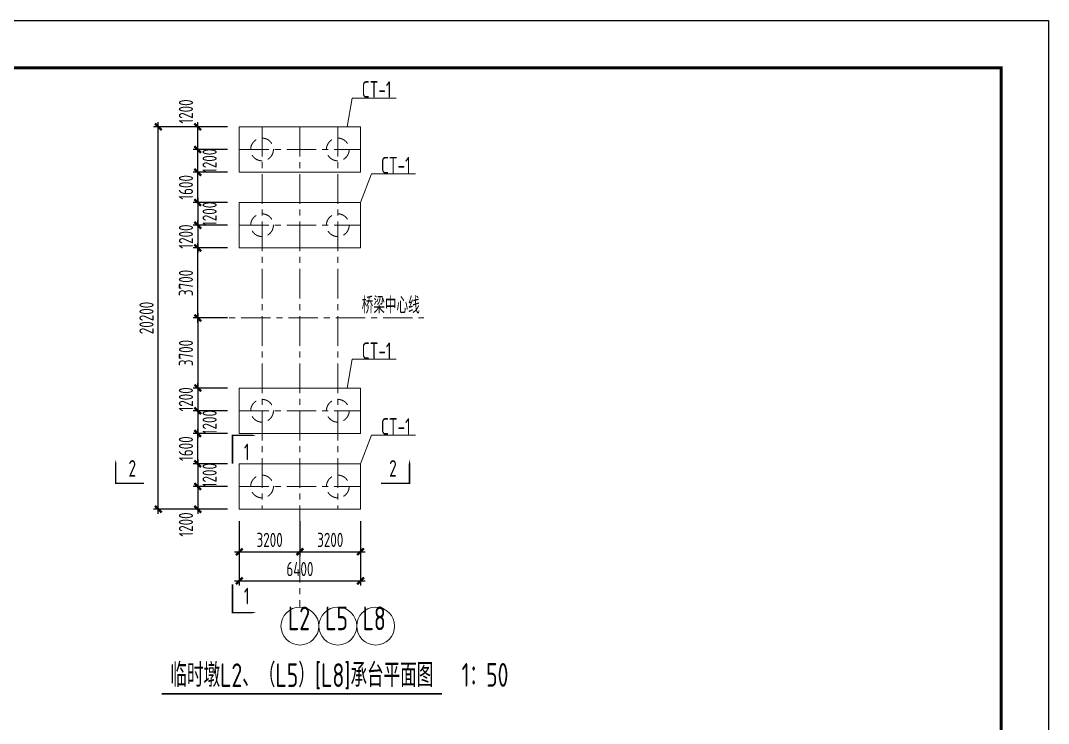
# Model space of a CAD drawing. Extents: x -2876908 to 633791, y -1383861 to 872234.
# Drawn here: x -741128 to -632582, y -153616 to -79366 of the extents above; entities that cross this region are included whole.
import ezdxf
from ezdxf.enums import TextEntityAlignment as Align

# ---------------------------------------------------------------- set-up
doc = ezdxf.new("R2010")
doc.units = 0
doc.header["$LTSCALE"] = 5
doc.header["$MEASUREMENT"] = 0
doc.linetypes.add('CENTER', pattern=[2, 1.25, -0.25, 0.25, -0.25])
doc.linetypes.add('DASHED', pattern=[0.75, 0.5, -0.25])
doc.layers.get('0').update_dxf_attribs({"linetype": 'CONTINUOUS', "lineweight": 25})
doc.layers.get('DEFPOINTS').update_dxf_attribs({"color": 35, "linetype": 'CONTINUOUS', "lineweight": 13})
for name, color, linetype, lineweight in [('1粗实线', 1, 'CONTINUOUS', 30), ('3中心线', 6, 'CENTER', 18), ('4虚线', 2, 'DASHED', 18), ('5标注', 3, 'CONTINUOUS', 15), ('6文本', 7, 'CONTINUOUS', 15), ('8轮廓线', 4, 'CONTINUOUS', 15), ('DIM', 3, 'CONTINUOUS', 0), ('HFZT', 5, 'CONTINUOUS', 15)]:
    doc.layers.add(name, color=color, linetype=linetype, lineweight=lineweight)
doc.layers.add('M_Dim', color=3, linetype='CONTINUOUS')
doc.styles.add('TSSD_Dimension', font='tssdeng.shx', dxfattribs={"width": 0.7, "bigfont": 'hztxt.shx'})
doc.styles.add('TSSD_NORM', font='tssdeng.shx', dxfattribs={"width": 0.7, "bigfont": 'hztxt.shx'})
doc.dimstyles.new('TSSD_100_100', dxfattribs={"dimtxt": 300, "dimasz": 100, "dimexe": 100, "dimexo": 250, "dimgap": 100, "dimtad": 1, "dimdec": 0, "dimzin": 0, "dimdsep": 46, "dimtxsty": 'TSSD_Dimension', "dimblk": 'ARCHTICK', "dimblk1": 'ARCHTICK', "dimblk2": 'ARCHTICK', "dimcen": 0, "dimdle": 100, "dimclrt": 7, "dimadec": 0, "dimazin": 0, "dimtfac": 1, "dimtdec": 0, "dimtix": 1, "dimtmove": 2, "dimatfit": 3, "dimfxl": 1, "dimtolj": 1, "dimtzin": 0, "dimarcsym": 0})

# ---------------------------------------------------------------- blocks, each defined once
blk = doc.blocks.new('施工设计图框')
at = {"color": 7, "linetype": 'Continuous'}
blk.add_lwpolyline([(-395.5, -13.5), (-395.5, 283.5), (24.5, 283.5), (24.5, -13.5), (-395.5, -13.5)], dxfattribs=at)
at = {"layer": '1粗实线', "color": 7, "linetype": 'Continuous', "const_width": 0.6}
blk.add_lwpolyline([(-370.5, -3.5), (-370.5, 273.5), (14.5, 273.5), (14.5, -3.5), (-370.5, -3.5)], dxfattribs=at)
at = {"layer": 'HFZT', "color": 2, "style": 'TSSD_NORM', "width": 0.7}
for tag, height, p in [('比例尺', 2.5, (7.25, 17.5)), ('图号', 2.5, (-20.49, 3.5)), ('日期', 2.5, (7.25, 3.5)), ('图名', 4, (-76.24, 0.75))]:
    blk.add_attdef(tag, text='', height=height, dxfattribs=at).set_placement(p, align=Align.MIDDLE)
blk = doc.blocks.new('_ArchTick')
at = {"color": 0, "linetype": 'ByBlock', "const_width": 0.5}
blk.add_lwpolyline([(-0.71, -0.71), (0.71, 0.71)], dxfattribs=at)
blk = doc.blocks.new('*D219')
at = {"layer": 'DEFPOINTS', "color": 0, "transparency": 16777216}
for p in [(-722416, -122985), (-718026, -122985), (-718026, -126185)]:
    blk.add_point(p, dxfattribs=at)
at = {"layer": 'DIM', "color": 0, "lineweight": -2, "transparency": 16777216}
for p, q in [((-722416, -122985), (-722416, -122485)), ((-719276, -122985), (-722916, -122985)), ((-722416, -126185), (-722416, -122985)), ((-719276, -126185), (-722916, -126185)), ((-722416, -126185), (-722416, -126685))]:
    blk.add_line(p, q, dxfattribs=at)
at = {"layer": 'DIM', "color": 0, "lineweight": -2, "transparency": 16777216, "xscale": 500, "yscale": 500, "zscale": 500}
for p, rotation in [((-722416, -122985), 270), ((-722416, -126185), 90)]:
    blk.add_blockref('_ArchTick', p, dxfattribs=dict(at, rotation=rotation))
at = {"layer": 'DIM', "color": 7, "transparency": 16777216, "insert": (-723666, -124585), "char_height": 1500, "attachment_point": 5, "rotation": 90, "style": 'TSSD_Dimension'}
blk.add_mtext('\\A1;1600', dxfattribs=at)
blk = doc.blocks.new('*D220')
at = {"layer": 'DEFPOINTS', "color": 0, "transparency": 16777216}
for p in [(-722416, -103385), (-718026, -103385), (-718026, -110785)]:
    blk.add_point(p, dxfattribs=at)
at = {"layer": 'DIM', "color": 0, "lineweight": -2, "transparency": 16777216}
for p, q in [((-722416, -111285), (-722416, -102885)), ((-719276, -103385), (-722916, -103385)), ((-719276, -110785), (-722916, -110785))]:
    blk.add_line(p, q, dxfattribs=at)
at = {"layer": 'DIM', "color": 0, "lineweight": -2, "transparency": 16777216, "xscale": 500, "yscale": 500, "zscale": 500}
for p, rotation in [((-722416, -103385), 90), ((-722416, -110785), 270)]:
    blk.add_blockref('_ArchTick', p, dxfattribs=dict(at, rotation=rotation))
at = {"layer": 'DIM', "color": 7, "transparency": 16777216, "insert": (-723666, -107085), "char_height": 1500, "attachment_point": 5, "rotation": 90, "style": 'TSSD_Dimension'}
blk.add_mtext('\\A1;3700', dxfattribs=at)
blk = doc.blocks.new('*D221')
at = {"layer": 'DEFPOINTS', "color": 0, "transparency": 16777216}
for p in [(-722416, -95385), (-718026, -95385), (-718026, -98585)]:
    blk.add_point(p, dxfattribs=at)
at = {"layer": 'DIM', "color": 0, "lineweight": -2, "transparency": 16777216}
for p, q in [((-719276, -95385), (-722916, -95385)), ((-722416, -95385), (-722416, -94885)), ((-722416, -98585), (-722416, -95385)), ((-719276, -98585), (-722916, -98585)), ((-722416, -98585), (-722416, -99085))]:
    blk.add_line(p, q, dxfattribs=at)
at = {"layer": 'DIM', "color": 0, "lineweight": -2, "transparency": 16777216, "xscale": 500, "yscale": 500, "zscale": 500}
for p, rotation in [((-722416, -95385), 270), ((-722416, -98585), 90)]:
    blk.add_blockref('_ArchTick', p, dxfattribs=dict(at, rotation=rotation))
at = {"layer": 'DIM', "color": 7, "transparency": 16777216, "insert": (-723666, -96985), "char_height": 1500, "attachment_point": 5, "rotation": 90, "style": 'TSSD_Dimension'}
blk.add_mtext('\\A1;1600', dxfattribs=at)
blk = doc.blocks.new('*D222')
at = {"layer": 'DEFPOINTS', "color": 0, "transparency": 16777216}
for p in [(-718026, -130985), (-711626, -130985), (-711626, -135477)]:
    blk.add_point(p, dxfattribs=at)
at = {"layer": 'DIM', "color": 0, "lineweight": -2, "transparency": 16777216}
for p, q in [((-718026, -132235), (-718026, -135977)), ((-711626, -132235), (-711626, -135977)), ((-718526, -135477), (-711126, -135477))]:
    blk.add_line(p, q, dxfattribs=at)
at = {"layer": 'DIM', "color": 0, "lineweight": -2, "transparency": 16777216, "xscale": 500, "yscale": 500, "zscale": 500, "rotation": 180}
blk.add_blockref('_ArchTick', (-718026, -135477), dxfattribs=at)
at = {"layer": 'DIM', "color": 0, "lineweight": -2, "transparency": 16777216, "xscale": 500, "yscale": 500, "zscale": 500}
blk.add_blockref('_ArchTick', (-711626, -135477), dxfattribs=at)
at = {"layer": 'DIM', "color": 7, "transparency": 16777216, "insert": (-714826, -134227), "char_height": 1500, "attachment_point": 5, "style": 'TSSD_Dimension'}
blk.add_mtext('\\A1;3200', dxfattribs=at)
blk = doc.blocks.new('*D223')
at = {"layer": 'DEFPOINTS', "color": 0, "transparency": 16777216}
for p in [(-711626, -130985), (-705226, -130985), (-705226, -135477)]:
    blk.add_point(p, dxfattribs=at)
at = {"layer": 'DIM', "color": 0, "lineweight": -2, "transparency": 16777216}
for p, q in [((-711626, -132235), (-711626, -135977)), ((-705226, -132235), (-705226, -135977)), ((-712126, -135477), (-704726, -135477))]:
    blk.add_line(p, q, dxfattribs=at)
at = {"layer": 'DIM', "color": 0, "lineweight": -2, "transparency": 16777216, "xscale": 500, "yscale": 500, "zscale": 500, "rotation": 180}
blk.add_blockref('_ArchTick', (-711626, -135477), dxfattribs=at)
at = {"layer": 'DIM', "color": 0, "lineweight": -2, "transparency": 16777216, "xscale": 500, "yscale": 500, "zscale": 500}
blk.add_blockref('_ArchTick', (-705226, -135477), dxfattribs=at)
at = {"layer": 'DIM', "color": 7, "transparency": 16777216, "insert": (-708426, -134227), "char_height": 1500, "attachment_point": 5, "style": 'TSSD_Dimension'}
blk.add_mtext('\\A1;3200', dxfattribs=at)
blk = doc.blocks.new('*D225')
at = {"layer": 'DEFPOINTS', "color": 0, "transparency": 16777216}
for p in [(-718026, -130985), (-705226, -130985), (-705226, -138554)]:
    blk.add_point(p, dxfattribs=at)
at = {"layer": 'DIM', "color": 0, "lineweight": -2, "transparency": 16777216}
for p, q in [((-718026, -132235), (-718026, -139054)), ((-705226, -132235), (-705226, -139054)), ((-718526, -138554), (-704726, -138554))]:
    blk.add_line(p, q, dxfattribs=at)
at = {"layer": 'DIM', "color": 0, "lineweight": -2, "transparency": 16777216, "xscale": 500, "yscale": 500, "zscale": 500, "rotation": 180}
blk.add_blockref('_ArchTick', (-718026, -138554), dxfattribs=at)
at = {"layer": 'DIM', "color": 0, "lineweight": -2, "transparency": 16777216, "xscale": 500, "yscale": 500, "zscale": 500}
blk.add_blockref('_ArchTick', (-705226, -138554), dxfattribs=at)
at = {"layer": 'DIM', "color": 7, "transparency": 16777216, "insert": (-711626, -137304), "char_height": 1500, "attachment_point": 5, "style": 'TSSD_Dimension'}
blk.add_mtext('\\A1;6400', dxfattribs=at)
blk = doc.blocks.new('*D227')
at = {"layer": 'DEFPOINTS', "color": 0, "transparency": 16777216}
for p in [(-718026, -110785), (-722416, -118185), (-718026, -118185)]:
    blk.add_point(p, dxfattribs=at)
at = {"layer": 'DIM', "color": 0, "lineweight": -2, "transparency": 16777216}
for p, q in [((-722416, -110285), (-722416, -118685)), ((-719276, -110785), (-722916, -110785)), ((-719276, -118185), (-722916, -118185))]:
    blk.add_line(p, q, dxfattribs=at)
at = {"layer": 'DIM', "color": 0, "lineweight": -2, "transparency": 16777216, "xscale": 500, "yscale": 500, "zscale": 500}
for p, rotation in [((-722416, -110785), 90), ((-722416, -118185), 270)]:
    blk.add_blockref('_ArchTick', p, dxfattribs=dict(at, rotation=rotation))
at = {"layer": 'DIM', "color": 7, "transparency": 16777216, "insert": (-723666, -114485), "char_height": 1500, "attachment_point": 5, "rotation": 90, "style": 'TSSD_Dimension'}
blk.add_mtext('\\A1;3700', dxfattribs=at)
blk = doc.blocks.new('*D228')
at = {"layer": 'DEFPOINTS', "color": 0, "transparency": 16777216}
for p in [(-718026, -118185), (-722416, -120585), (-718026, -120585)]:
    blk.add_point(p, dxfattribs=at)
at = {"layer": 'DIM', "color": 0, "lineweight": -2, "transparency": 16777216}
for p, q in [((-719276, -118185), (-722916, -118185)), ((-722416, -118185), (-722416, -117685)), ((-722416, -118185), (-722416, -120585)), ((-719276, -120585), (-722916, -120585)), ((-722416, -120585), (-722416, -121085))]:
    blk.add_line(p, q, dxfattribs=at)
at = {"layer": 'DIM', "color": 0, "lineweight": -2, "transparency": 16777216, "xscale": 500, "yscale": 500, "zscale": 500}
for p, rotation in [((-722416, -118185), 270), ((-722416, -120585), 90)]:
    blk.add_blockref('_ArchTick', p, dxfattribs=dict(at, rotation=rotation))
at = {"layer": 'DIM', "color": 7, "transparency": 16777216, "insert": (-723666, -119385), "char_height": 1500, "attachment_point": 5, "rotation": 90, "style": 'TSSD_Dimension'}
blk.add_mtext('\\A1;1200', dxfattribs=at)
blk = doc.blocks.new('*D229')
at = {"layer": 'DEFPOINTS', "color": 0, "transparency": 16777216}
for p in [(-718026, -120585), (-722416, -122985), (-718026, -122985)]:
    blk.add_point(p, dxfattribs=at)
at = {"layer": 'DIM', "color": 0, "lineweight": -2, "transparency": 16777216}
for p, q in [((-722416, -120085), (-722416, -123485)), ((-719276, -120585), (-722916, -120585)), ((-719276, -122985), (-722916, -122985))]:
    blk.add_line(p, q, dxfattribs=at)
at = {"layer": 'DIM', "color": 0, "lineweight": -2, "transparency": 16777216, "xscale": 500, "yscale": 500, "zscale": 500}
for p, rotation in [((-722416, -120585), 90), ((-722416, -122985), 270)]:
    blk.add_blockref('_ArchTick', p, dxfattribs=dict(at, rotation=rotation))
at = {"layer": 'DIM', "color": 7, "transparency": 16777216, "insert": (-721166, -121785), "char_height": 1500, "attachment_point": 5, "rotation": 90, "style": 'TSSD_Dimension'}
blk.add_mtext('\\A1;1200', dxfattribs=at)
blk = doc.blocks.new('*D230')
at = {"layer": 'DEFPOINTS', "color": 0, "transparency": 16777216}
for p in [(-718026, -126185), (-722416, -128585), (-718026, -128585)]:
    blk.add_point(p, dxfattribs=at)
at = {"layer": 'DIM', "color": 0, "lineweight": -2, "transparency": 16777216}
for p, q in [((-722416, -125685), (-722416, -129085)), ((-719276, -126185), (-722916, -126185)), ((-719276, -128585), (-722916, -128585))]:
    blk.add_line(p, q, dxfattribs=at)
at = {"layer": 'DIM', "color": 0, "lineweight": -2, "transparency": 16777216, "xscale": 500, "yscale": 500, "zscale": 500}
for p, rotation in [((-722416, -126185), 90), ((-722416, -128585), 270)]:
    blk.add_blockref('_ArchTick', p, dxfattribs=dict(at, rotation=rotation))
at = {"layer": 'DIM', "color": 7, "transparency": 16777216, "insert": (-721166, -127385), "char_height": 1500, "attachment_point": 5, "rotation": 90, "style": 'TSSD_Dimension'}
blk.add_mtext('\\A1;1200', dxfattribs=at)
blk = doc.blocks.new('*D231')
at = {"layer": 'DEFPOINTS', "color": 0, "transparency": 16777216}
for p in [(-718026, -128585), (-722416, -130985), (-718026, -130985)]:
    blk.add_point(p, dxfattribs=at)
at = {"layer": 'DIM', "color": 0, "lineweight": -2, "transparency": 16777216}
for p, q in [((-719276, -128585), (-722916, -128585)), ((-722416, -128085), (-722416, -131485)), ((-719276, -130985), (-722916, -130985))]:
    blk.add_line(p, q, dxfattribs=at)
at = {"layer": 'DIM', "color": 0, "lineweight": -2, "transparency": 16777216, "xscale": 500, "yscale": 500, "zscale": 500}
for p, rotation in [((-722416, -128585), 90), ((-722416, -130985), 270)]:
    blk.add_blockref('_ArchTick', p, dxfattribs=dict(at, rotation=rotation))
at = {"layer": 'DIM', "color": 7, "transparency": 16777216, "insert": (-723666, -132599), "char_height": 1500, "attachment_point": 5, "rotation": 90, "style": 'TSSD_Dimension'}
blk.add_mtext('\\A1;1200', dxfattribs=at)
blk = doc.blocks.new('*D232')
at = {"layer": 'DEFPOINTS', "color": 0, "transparency": 16777216}
for p in [(-718026, -100985), (-722416, -103385), (-718026, -103385)]:
    blk.add_point(p, dxfattribs=at)
at = {"layer": 'DIM', "color": 0, "lineweight": -2, "transparency": 16777216}
for p, q in [((-722416, -100985), (-722416, -100485)), ((-719276, -100985), (-722916, -100985)), ((-722416, -100985), (-722416, -103385)), ((-719276, -103385), (-722916, -103385)), ((-722416, -103385), (-722416, -103885))]:
    blk.add_line(p, q, dxfattribs=at)
at = {"layer": 'DIM', "color": 0, "lineweight": -2, "transparency": 16777216, "xscale": 500, "yscale": 500, "zscale": 500}
for p, rotation in [((-722416, -100985), 270), ((-722416, -103385), 90)]:
    blk.add_blockref('_ArchTick', p, dxfattribs=dict(at, rotation=rotation))
at = {"layer": 'DIM', "color": 7, "transparency": 16777216, "insert": (-723666, -102185), "char_height": 1500, "attachment_point": 5, "rotation": 90, "style": 'TSSD_Dimension'}
blk.add_mtext('\\A1;1200', dxfattribs=at)
blk = doc.blocks.new('*D233')
at = {"layer": 'DEFPOINTS', "color": 0, "transparency": 16777216}
for p in [(-718026, -98585), (-722416, -100985), (-718026, -100985)]:
    blk.add_point(p, dxfattribs=at)
at = {"layer": 'DIM', "color": 0, "lineweight": -2, "transparency": 16777216}
for p, q in [((-719276, -98585), (-722916, -98585)), ((-722416, -98085), (-722416, -101485)), ((-719276, -100985), (-722916, -100985))]:
    blk.add_line(p, q, dxfattribs=at)
at = {"layer": 'DIM', "color": 0, "lineweight": -2, "transparency": 16777216, "xscale": 500, "yscale": 500, "zscale": 500}
for p, rotation in [((-722416, -98585), 90), ((-722416, -100985), 270)]:
    blk.add_blockref('_ArchTick', p, dxfattribs=dict(at, rotation=rotation))
at = {"layer": 'DIM', "color": 7, "transparency": 16777216, "insert": (-721166, -99785), "char_height": 1500, "attachment_point": 5, "rotation": 90, "style": 'TSSD_Dimension'}
blk.add_mtext('\\A1;1200', dxfattribs=at)
blk = doc.blocks.new('*D234')
at = {"layer": 'DEFPOINTS', "color": 0, "transparency": 16777216}
for p in [(-722416, -92985), (-718026, -92985), (-718026, -95385)]:
    blk.add_point(p, dxfattribs=at)
at = {"layer": 'DIM', "color": 0, "lineweight": -2, "transparency": 16777216}
for p, q in [((-719276, -92985), (-722916, -92985)), ((-722416, -95885), (-722416, -92485)), ((-719276, -95385), (-722916, -95385))]:
    blk.add_line(p, q, dxfattribs=at)
at = {"layer": 'DIM', "color": 0, "lineweight": -2, "transparency": 16777216, "xscale": 500, "yscale": 500, "zscale": 500}
for p, rotation in [((-722416, -92985), 90), ((-722416, -95385), 270)]:
    blk.add_blockref('_ArchTick', p, dxfattribs=dict(at, rotation=rotation))
at = {"layer": 'DIM', "color": 7, "transparency": 16777216, "insert": (-721166, -94185), "char_height": 1500, "attachment_point": 5, "rotation": 90, "style": 'TSSD_Dimension'}
blk.add_mtext('\\A1;1200', dxfattribs=at)
blk = doc.blocks.new('*D235')
at = {"layer": 'DEFPOINTS', "color": 0, "transparency": 16777216}
for p in [(-722416, -90585), (-718026, -90585), (-718026, -92985)]:
    blk.add_point(p, dxfattribs=at)
at = {"layer": 'DIM', "color": 0, "lineweight": -2, "transparency": 16777216}
for p, q in [((-722416, -93485), (-722416, -90085)), ((-719276, -90585), (-722916, -90585)), ((-719276, -92985), (-722916, -92985))]:
    blk.add_line(p, q, dxfattribs=at)
at = {"layer": 'DIM', "color": 0, "lineweight": -2, "transparency": 16777216, "xscale": 500, "yscale": 500, "zscale": 500}
for p, rotation in [((-722416, -90585), 90), ((-722416, -92985), 270)]:
    blk.add_blockref('_ArchTick', p, dxfattribs=dict(at, rotation=rotation))
at = {"layer": 'DIM', "color": 7, "transparency": 16777216, "insert": (-723666, -88972), "char_height": 1500, "attachment_point": 5, "rotation": 90, "style": 'TSSD_Dimension'}
blk.add_mtext('\\A1;1200', dxfattribs=at)
blk = doc.blocks.new('*D236')
at = {"layer": 'DEFPOINTS', "color": 0, "transparency": 16777216}
for p in [(-726579, -90585), (-718026, -90585), (-718026, -130985)]:
    blk.add_point(p, dxfattribs=at)
at = {"layer": 'DIM', "color": 0, "lineweight": -2, "transparency": 16777216}
for p, q in [((-726579, -131485), (-726579, -90085)), ((-719276, -90585), (-727079, -90585)), ((-719276, -130985), (-727079, -130985))]:
    blk.add_line(p, q, dxfattribs=at)
at = {"layer": 'DIM', "color": 0, "lineweight": -2, "transparency": 16777216, "xscale": 500, "yscale": 500, "zscale": 500}
for p, rotation in [((-726579, -90585), 90), ((-726579, -130985), 270)]:
    blk.add_blockref('_ArchTick', p, dxfattribs=dict(at, rotation=rotation))
at = {"layer": 'DIM', "color": 7, "transparency": 16777216, "insert": (-727829, -110785), "char_height": 1500, "attachment_point": 5, "rotation": 90, "style": 'TSSD_Dimension'}
blk.add_mtext('\\A1;20200', dxfattribs=at)

msp = doc.modelspace()

# ---------------------------------------------------------------- linework, layer by layer
at = {"layer": '3中心线', "ltscale": 500}
for p, q in [((-715626.163, -90585.335), (-715626.163, -130985.335)), ((-711626.163, -90585.335), (-711626.163, -141330.218)), ((-707626.163, -90585.335), (-707626.163, -130985.335)), ((-718026.163, -92985.335), (-705226.163, -92985.335)), ((-718026.163, -100985.335), (-705226.163, -100985.335)), ((-722848.349, -110785.335), (-698523.923, -110785.335)), ((-718026.163, -120585.335), (-705226.163, -120585.335)), ((-718026.163, -128585.335), (-705226.163, -128585.335))]:
    msp.add_line(p, q, dxfattribs=at)
at = {"layer": '4虚线', "ltscale": 500}
for centre in [(-715626.163, -92985.335), (-707626.163, -92985.335), (-715626.163, -100985.335), (-707626.163, -100985.335), (-715626.163, -120585.335), (-707626.163, -120585.335), (-715626.163, -128585.335), (-707626.163, -128585.335)]:
    msp.add_circle(centre, 1200, dxfattribs=at)
at = {"layer": '5标注'}
for p, q in [((-706654.36, -90585.335), (-706095.028, -87550.482)), ((-706095.028, -87550.482), (-701456.31, -87550.482)), ((-705226.163, -98585.335), (-704072.127, -95550.482)), ((-704072.127, -95550.482), (-699433.409, -95550.482)), ((-706654.36, -118185.335), (-706095.028, -115150.482)), ((-706095.028, -115150.482), (-701456.31, -115150.482)), ((-705226.163, -126185.335), (-704072.127, -123150.482)), ((-704072.127, -123150.482), (-699433.409, -123150.482))]:
    msp.add_line(p, q, dxfattribs=at)
at = {"layer": '5标注', "flags": 128}
for points in [[(-718746.488, -126185.335, 150, 150, 0), (-718746.488, -123185.335, 150, 150, 0), (-717246.488, -123185.335, 350, 0, 0), (-716246.488, -123185.335, 0, 0, 0)], [(-728079.117, -128241.223, 150, 150, 0), (-731079.117, -128241.223, 150, 150, 0), (-731079.117, -126741.223, 350, 0, 0), (-731079.117, -125741.223, 0, 0, 0)], [(-703050.951, -128241.223, 150, 150, 0), (-700050.951, -128241.223, 150, 150, 0), (-700050.951, -126741.223, 350, 0, 0), (-700050.951, -125741.223, 0, 0, 0)], [(-718746.488, -138907.993, 150, 150, 0), (-718746.488, -141907.993, 150, 150, 0), (-717246.488, -141907.993, 350, 0, 0), (-716246.488, -141907.993, 0, 0, 0)]]:
    msp.add_lwpolyline(points, format="xyseb", dxfattribs=at)
at = {"layer": '5标注'}
for centre in [(-711626.163, -143330.218), (-707626.163, -143330.218), (-703626.163, -143330.218)]:
    msp.add_circle(centre, 2000, dxfattribs=at)
at = {"layer": '8轮廓线'}
for points in [[(-718026.163, -95385.335), (-718026.163, -90585.335), (-705226.163, -90585.335), (-705226.163, -95385.335)], [(-718026.163, -103385.335), (-718026.163, -98585.335), (-705226.163, -98585.335), (-705226.163, -103385.335)], [(-718026.163, -122985.335), (-718026.163, -118185.335), (-705226.163, -118185.335), (-705226.163, -122985.335)], [(-718026.163, -130985.335), (-718026.163, -126185.335), (-705226.163, -126185.335), (-705226.163, -130985.335)]]:
    msp.add_lwpolyline(points, close=True, dxfattribs=at)
at = {"layer": 'M_Dim'}
msp.add_lwpolyline([(-726211.37, -150487.292, 200, 200, 0), (-696636.451, -150487.292, 200, 200, 0)], format="xyseb", dxfattribs=at)

# ---------------------------------------------------------------- block references
at = {"xscale": 500, "yscale": 500, "zscale": 500}
msp.add_blockref('施工设计图框', (-644829.8, -221115.649), dxfattribs=at)

# ---------------------------------------------------------------- texts
at = {"layer": '5标注', "color": 7, "char_height": 1750, "attachment_point": 7, "style": 'TSSD_NORM'}
for s, insert in [('CT-1', (-705099.844, -87517.982)), ('CT-1', (-703076.943, -95517.982)), ('桥梁中心线', (-705099.844, -110319.016)), ('CT-1', (-705099.844, -115117.982)), ('CT-1', (-703076.943, -123117.982))]:
    msp.add_mtext(s, dxfattribs=dict(at, insert=insert))
at = {"layer": '6文本', "style": 'TSSD_NORM', "width": 0.7}
for s, p in [('1', (-717246.488, -124935.335)), ('2', (-729329.117, -126673.915)), ('2', (-701800.951, -126673.915)), ('1', (-717246.488, -140157.993))]:
    msp.add_text(s, height=1750, dxfattribs=at).set_placement(p, align=Align.MIDDLE_CENTER)
for s, p in [('临时墩L2、（L5）[L8]承台平面图 ', (-710891.328, -148484.087)), ('1：50', (-692080.58, -148484.087))]:
    msp.add_text(s, height=2500, dxfattribs=at).set_placement(p, align=Align.MIDDLE)
at = {"layer": 'DIM', "color": 7, "style": 'TSSD_Dimension', "width": 0.7}
for s, p in [('L2', (-710554.228, -144513.588)), ('L5', (-706554.228, -144513.588)), ('L8', (-702554.228, -144513.588))]:
    msp.add_text(s, height=2500, dxfattribs=at).set_placement(p, align=Align.BOTTOM_RIGHT)

# ---------------------------------------------------------------- dimensions: what is measured, and where the dimension line sits
at = {"layer": 'DIM'}
for base, p1, p2, picture, middle in [((-722416.096, -90585.335), (-718026.163, -92985.335), (-718026.163, -90585.335), '*D235', (-723666.096, -88971.874)), ((-722416.096, -92985.335), (-718026.163, -95385.335), (-718026.163, -92985.335), '*D234', (-721166.096, -94185.335)), ((-722416.096, -100985.335), (-718026.163, -98585.335), (-718026.163, -100985.335), '*D233', (-721166.096, -99785.335)), ((-722416.096, -122985.335), (-718026.163, -120585.335), (-718026.163, -122985.335), '*D229', (-721166.096, -121785.335)), ((-722416.096, -128585.335), (-718026.163, -126185.335), (-718026.163, -128585.335), '*D230', (-721166.096, -127385.335)), ((-722416.096, -130985.335), (-718026.163, -128585.335), (-718026.163, -130985.335), '*D231', (-723666.096, -132598.797))]:
    dim = msp.add_linear_dim(base=base, p1=p1, p2=p2, angle=90, dimstyle='TSSD_100_100', override={"dimtxt": 1500, "dimasz": 500, "dimexe": 500, "dimexo": 1250, "dimgap": 500, "dimlfac": 0.5, "dimdle": 500}, dxfattribs=at)
    dim.commit()
    dim.dimension.update_dxf_attribs({"geometry": picture, "text_midpoint": middle, "dimtype": 160})
for base, p1, p2, angle, picture, middle in [((-726579.117, -90585.335), (-718026.163, -130985.335), (-718026.163, -90585.335), 90, '*D236', (-727829.117, -110785.335)), ((-722416.096, -95385.335), (-718026.163, -98585.335), (-718026.163, -95385.335), 90, '*D221', (-723666.096, -96985.335)), ((-722416.096, -103385.335), (-718026.163, -100985.335), (-718026.163, -103385.335), 90, '*D232', (-723666.096, -102185.335)), ((-722416.096, -103385.335), (-718026.163, -110785.335), (-718026.163, -103385.335), 90, '*D220', (-723666.096, -107085.335)), ((-722416.096, -118185.335), (-718026.163, -110785.335), (-718026.163, -118185.335), 270, '*D227', (-723666.096, -114485.335)), ((-722416.096, -120585.335), (-718026.163, -118185.335), (-718026.163, -120585.335), 90, '*D228', (-723666.096, -119385.335)), ((-722416.096, -122985.335), (-718026.163, -126185.335), (-718026.163, -122985.335), 90, '*D219', (-723666.096, -124585.335))]:
    dim = msp.add_linear_dim(base=base, p1=p1, p2=p2, angle=angle, dimstyle='TSSD_100_100', override={"dimtxt": 1500, "dimasz": 500, "dimexe": 500, "dimexo": 1250, "dimgap": 500, "dimlfac": 0.5, "dimdle": 500}, dxfattribs=at)
    dim.commit()
    dim.dimension.update_dxf_attribs({"geometry": picture, "text_midpoint": middle})
for base, p1, p2, picture, middle in [((-711626.163, -135476.902), (-718026.163, -130985.335), (-711626.163, -130985.335), '*D222', (-714826.163, -134226.902)), ((-705226.163, -138554.278), (-718026.163, -130985.335), (-705226.163, -130985.335), '*D225', (-711626.163, -137304.278)), ((-705226.163, -135476.902), (-711626.163, -130985.335), (-705226.163, -130985.335), '*D223', (-708426.163, -134226.902))]:
    dim = msp.add_linear_dim(base=base, p1=p1, p2=p2, dimstyle='TSSD_100_100', override={"dimtxt": 1500, "dimasz": 500, "dimexe": 500, "dimexo": 1250, "dimgap": 500, "dimlfac": 0.5, "dimdle": 500}, dxfattribs=at)
    dim.commit()
    dim.dimension.update_dxf_attribs({"geometry": picture, "text_midpoint": middle})

doc.saveas('drawing.dxf')
